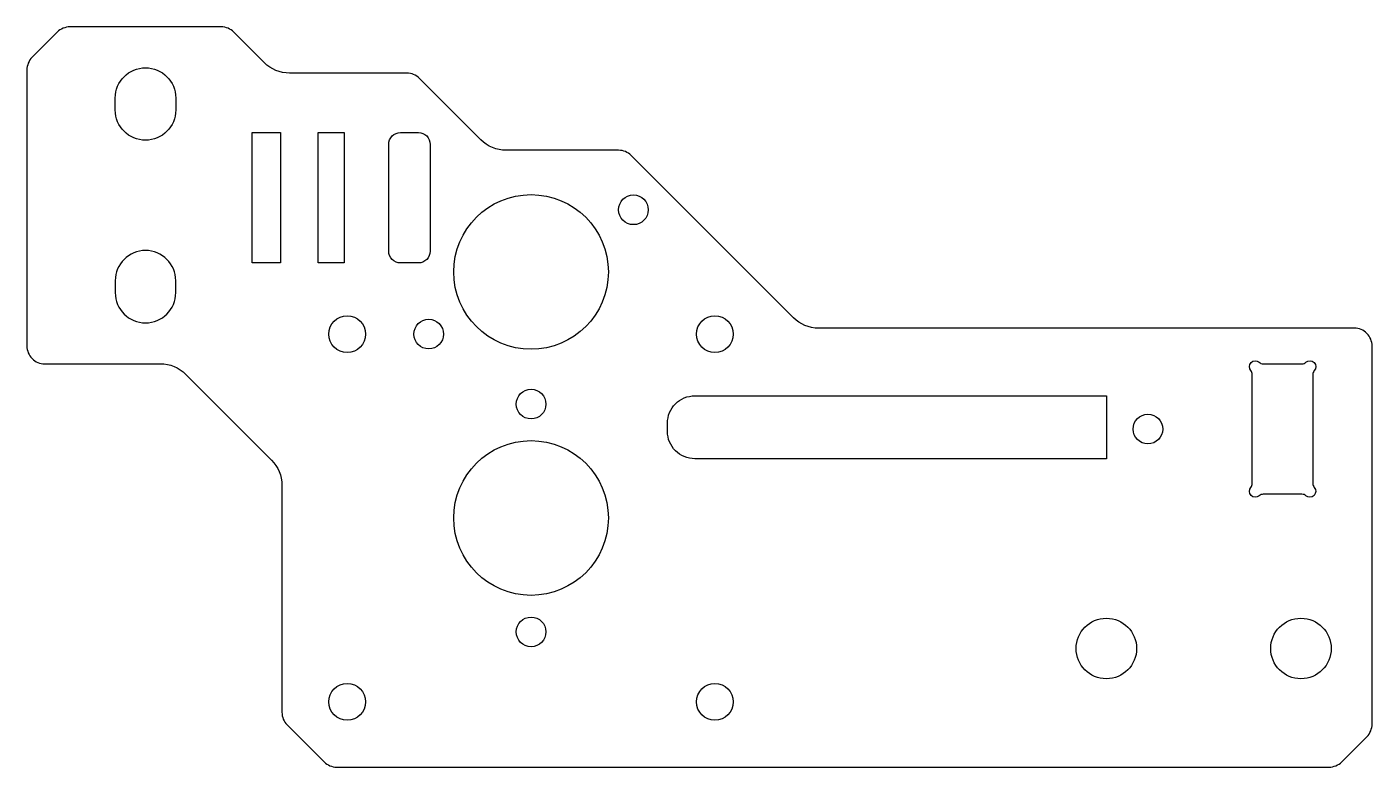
# Model space of a CAD drawing. Header units: millimetres. Extents: x -205 to -92, y -664 to -602.
import ezdxf

# ---------------------------------------------------------------- set-up
doc = ezdxf.new("R2010")
doc.units = ezdxf.units.MM
doc.layers.get('0').update_dxf_attribs({"linetype": 'CONTINUOUS'})

msp = doc.modelspace()

# ---------------------------------------------------------------- linework, layer by layer
for points in [[(-91.6, -628.5, 0.414214), (-93.1, -627), (-138.26, -627, -0.198912), (-140.38, -626.12), (-154.06, -612.44, 0.198912), (-155.12, -612), (-164.61, -612, -0.198912), (-166.73, -611.12), (-171.91, -605.94, 0.198912), (-172.97, -605.5), (-182.86, -605.5, -0.198912), (-184.98, -604.62), (-187.56, -602.04, 0.198912), (-188.62, -601.6), (-201.38, -601.6, 0.198912), (-202.44, -602.04), (-204.56, -604.16, 0.198912), (-205, -605.22), (-205, -628.5, 0.414214), (-203.5, -630), (-193.74, -630, -0.198912), (-191.62, -630.88), (-184.38, -638.12, -0.198912), (-183.5, -640.24), (-183.5, -659.38, 0.198912), (-183.06, -660.44), (-179.94, -663.56, 0.198912), (-178.88, -664), (-95.22, -664, 0.198912), (-94.16, -663.56), (-92.04, -661.44, 0.198912), (-91.6, -660.38)], [(-197.55, -608.6), (-197.55, -607.6, -1), (-192.45, -607.6), (-192.45, -608.6, -1)], [(-172, -621.5), (-173.5, -621.5, -0.414214), (-174.5, -620.5), (-174.5, -611.5, -0.414214), (-173.5, -610.5), (-172, -610.5, -0.414214), (-171, -611.5), (-171, -620.5, -0.414214)], [(-192.45, -623, 1), (-197.55, -623), (-197.55, -624, 1), (-192.45, -624)], [(-100.79, -641, 0.182676), (-101.12, -641.12, -0.939221), (-101.82, -640.42, 0.182676), (-101.7, -640.09), (-101.7, -630.91, 0.182676), (-101.82, -630.58, -0.939221), (-101.12, -629.87, 0.182676), (-100.79, -630), (-97.51, -630, 0.182676), (-97.18, -629.87, -0.939221), (-96.47, -630.58, 0.182676), (-96.6, -630.91), (-96.6, -640.09, 0.182676), (-96.47, -640.42, -0.939221), (-97.18, -641.12, 0.182676), (-97.51, -641)], [(-148.7, -632.7), (-114, -632.7), (-114, -638), (-148.7, -638, -0.414214), (-151, -635.7), (-151, -635, -0.414214)]]:
    msp.add_lwpolyline(points, format="xyb", close=True)
for points in [[(-183.62, -621.5), (-186, -621.5), (-186, -610.5), (-183.62, -610.5)], [(-180.45, -621.5), (-180.45, -610.5), (-178.25, -610.5), (-178.25, -621.5)]]:
    msp.add_lwpolyline(points, close=True)
for centre, radius in [((-162.5, -622.26), 6.52), ((-153.87, -617.02), 1.25), ((-178, -627.5), 1.55), ((-147, -627.5), 1.55), ((-171.13, -627.5), 1.25), ((-162.5, -633.4), 1.25), ((-110.5, -635.5), 1.25), ((-162.5, -643), 6.52), ((-162.5, -652.6), 1.25), ((-114, -654), 2.55), ((-97.6, -654), 2.55), ((-178, -658.5), 1.55), ((-147, -658.5), 1.55)]:
    msp.add_circle(centre, radius)

doc.saveas('drawing.dxf')
